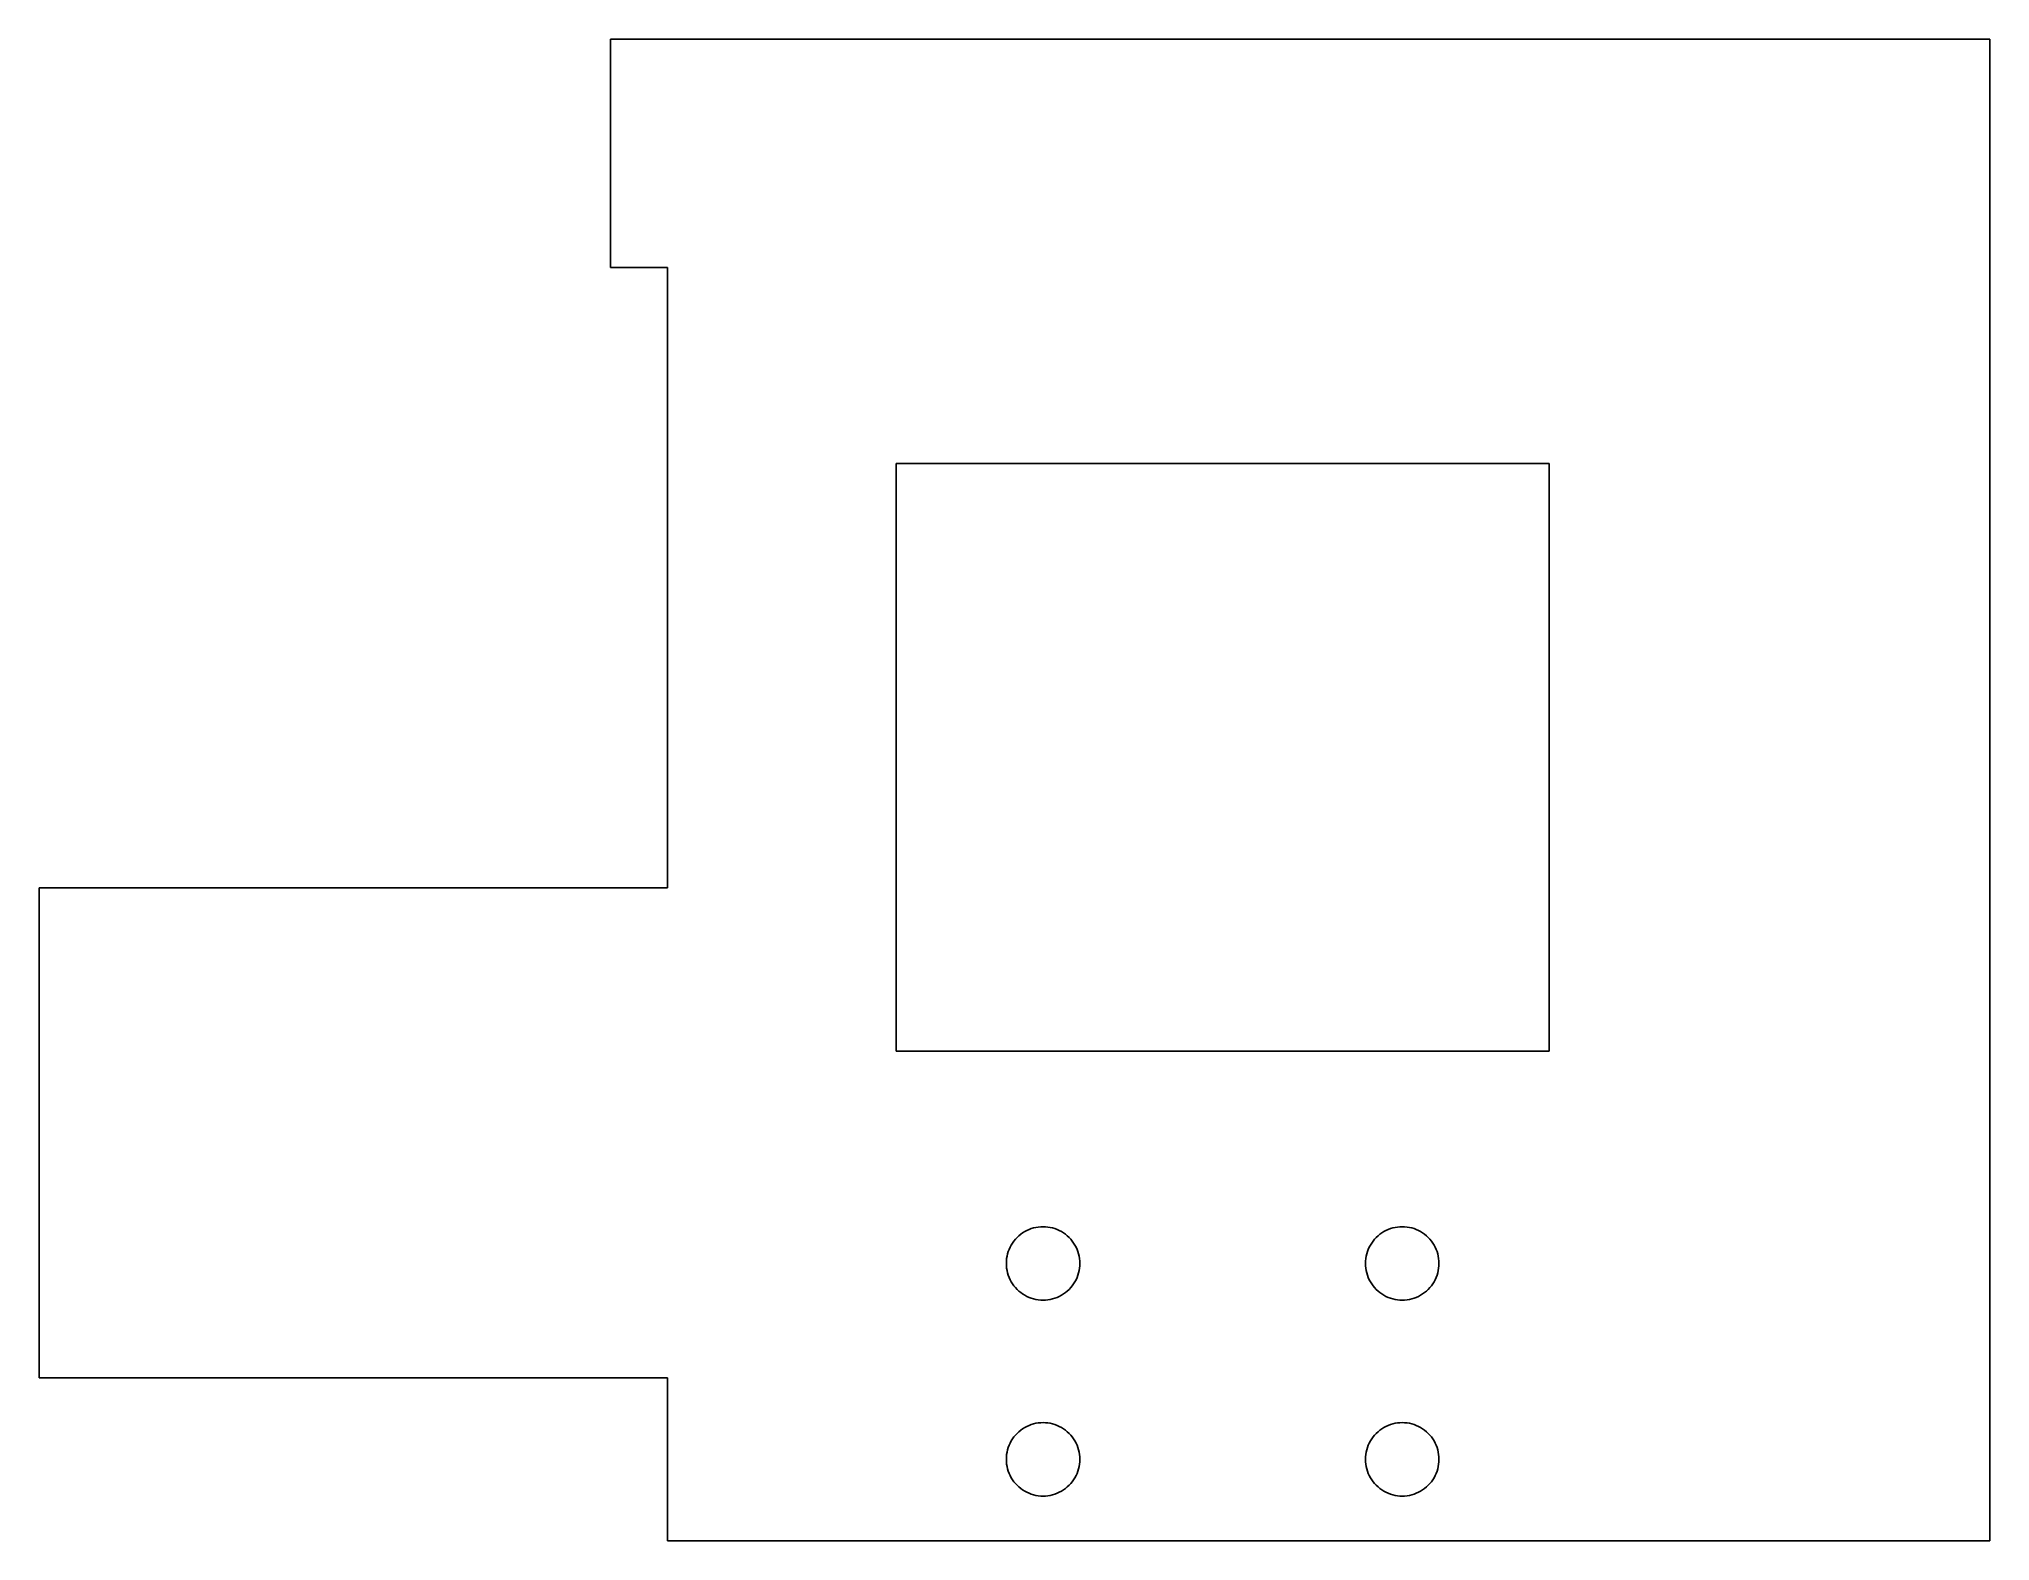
# Model space of a CAD drawing. Header units: metres. Extents: x -72 to 47, y -85 to 7.
import ezdxf

# ---------------------------------------------------------------- set-up
doc = ezdxf.new("R2010")
doc.units = ezdxf.units.M

msp = doc.modelspace()

# ---------------------------------------------------------------- linework, layer by layer
for p, q in [((47, 7), (-37.5, 7)), ((-37.5, 7), (-37.5, -7)), ((47, -85), (47, 7)), ((-37.5, -7), (-34, -7)), ((-34, -7), (-34, -45)), ((-20, -55), (-20, -19)), ((-20, -19), (20, -19)), ((20, -19), (20, -55)), ((-34, -45), (-72.5, -45)), ((-72.5, -45), (-72.5, -75)), ((20, -55), (-20, -55)), ((-13.018, -67.0048), (-12.9485, -66.875)), ((-12.9485, -66.875), (-12.8708, -66.75)), ((-12.8708, -66.75), (-12.785, -66.6303)), ((-12.785, -66.6303), (-12.6916, -66.5165)), ((-12.6916, -66.5165), (-12.591, -66.409)), ((-12.591, -66.409), (-12.4835, -66.3083)), ((-12.4835, -66.3083), (-12.3697, -66.215)), ((-12.3697, -66.215), (-12.25, -66.1292)), ((-12.25, -66.1292), (-12.125, -66.0514)), ((-12.125, -66.0514), (-11.9951, -65.982)), ((-11.9951, -65.982), (-11.861, -65.9213)), ((-11.861, -65.9213), (-11.7232, -65.8694)), ((-11.7232, -65.8694), (-11.5823, -65.8267)), ((-11.5823, -65.8267), (-11.4389, -65.7932)), ((-11.4389, -65.7932), (-11.2937, -65.7692)), ((-11.2937, -65.7692), (-11.1472, -65.7548)), ((-11.1472, -65.7548), (-11, -65.75)), ((-11, -65.75), (-10.8528, -65.7548)), ((-10.8528, -65.7548), (-10.7063, -65.7692)), ((-10.7063, -65.7692), (-10.561, -65.7932)), ((-10.561, -65.7932), (-10.4176, -65.8267)), ((-10.4176, -65.8267), (-10.2767, -65.8694)), ((-10.2767, -65.8694), (-10.139, -65.9213)), ((-10.139, -65.9213), (-10.0048, -65.982)), ((-10.0048, -65.982), (-9.875, -66.0514)), ((-9.875, -66.0514), (-9.74995, -66.1292)), ((-9.74995, -66.1292), (-9.63028, -66.215)), ((-9.63028, -66.215), (-9.51646, -66.3083)), ((-9.51646, -66.3083), (-9.409, -66.409)), ((-9.409, -66.409), (-9.30835, -66.5165)), ((-9.30835, -66.5165), (-9.21495, -66.6303)), ((-9.21495, -66.6303), (-9.12918, -66.75)), ((-9.12918, -66.75), (-9.05144, -66.875)), ((-9.05144, -66.875), (-8.98203, -67.0048)), ((8.98203, -67.0048), (9.05144, -66.875)), ((9.05144, -66.875), (9.12918, -66.75)), ((9.12918, -66.75), (9.21495, -66.6303)), ((9.21495, -66.6303), (9.30835, -66.5165)), ((9.30835, -66.5165), (9.409, -66.409)), ((9.409, -66.409), (9.51646, -66.3083)), ((9.51646, -66.3083), (9.63028, -66.215)), ((9.63028, -66.215), (9.74995, -66.1292)), ((9.74995, -66.1292), (9.875, -66.0514)), ((9.875, -66.0514), (10.0048, -65.982)), ((10.0048, -65.982), (10.139, -65.9213)), ((10.139, -65.9213), (10.2767, -65.8694)), ((10.2767, -65.8694), (10.4176, -65.8267)), ((10.4176, -65.8267), (10.561, -65.7932)), ((10.561, -65.7932), (10.7063, -65.7692)), ((10.7063, -65.7692), (10.8528, -65.7548)), ((10.8528, -65.7548), (11, -65.75)), ((11, -65.75), (11.1472, -65.7548)), ((11.1472, -65.7548), (11.2937, -65.7692)), ((11.2937, -65.7692), (11.4389, -65.7932)), ((11.4389, -65.7932), (11.5823, -65.8267)), ((11.5823, -65.8267), (11.7232, -65.8694)), ((11.7232, -65.8694), (11.861, -65.9213)), ((11.861, -65.9213), (11.9951, -65.982)), ((11.9951, -65.982), (12.125, -66.0514)), ((12.125, -66.0514), (12.25, -66.1292)), ((12.25, -66.1292), (12.3697, -66.215)), ((12.3697, -66.215), (12.4835, -66.3083)), ((12.4835, -66.3083), (12.591, -66.409)), ((12.591, -66.409), (12.6916, -66.5165)), ((12.6916, -66.5165), (12.785, -66.6303)), ((12.785, -66.6303), (12.8708, -66.75)), ((12.8708, -66.75), (12.9485, -66.875)), ((12.9485, -66.875), (13.018, -67.0048)), ((-13.25, -68), (-13.2452, -67.8528)), ((-13.2452, -68.1472), (-13.25, -68)), ((-13.2452, -67.8528), (-13.2307, -67.7063)), ((-13.2307, -67.7063), (-13.2068, -67.561)), ((-13.2068, -67.561), (-13.1733, -67.4176)), ((-13.1733, -67.4176), (-13.1306, -67.2767)), ((-13.1306, -67.2767), (-13.0787, -67.139)), ((-13.0787, -67.139), (-13.018, -67.0048)), ((-8.98203, -67.0048), (-8.92126, -67.139)), ((-8.92126, -67.139), (-8.8694, -67.2767)), ((-8.8694, -67.2767), (-8.82666, -67.4176)), ((-8.82666, -67.4176), (-8.79323, -67.561)), ((-8.79323, -67.561), (-8.76924, -67.7063)), ((-8.76924, -67.7063), (-8.75481, -67.8528)), ((-8.75481, -67.8528), (-8.75, -68)), ((-8.75, -68), (-8.75481, -68.1472)), ((8.75, -68), (8.75481, -67.8528)), ((8.75481, -68.1472), (8.75, -68)), ((8.75481, -67.8528), (8.76924, -67.7063)), ((8.76924, -67.7063), (8.79323, -67.561)), ((8.79323, -67.561), (8.82666, -67.4176)), ((8.82666, -67.4176), (8.8694, -67.2767)), ((8.8694, -67.2767), (8.92126, -67.139)), ((8.92126, -67.139), (8.98203, -67.0048)), ((13.018, -67.0048), (13.0787, -67.139)), ((13.0787, -67.139), (13.1306, -67.2767)), ((13.1306, -67.2767), (13.1733, -67.4176)), ((13.1733, -67.4176), (13.2068, -67.561)), ((13.2068, -67.561), (13.2307, -67.7063)), ((13.2307, -67.7063), (13.2452, -67.8528)), ((13.2452, -67.8528), (13.25, -68)), ((13.25, -68), (13.2452, -68.1472)), ((-13.2307, -68.2937), (-13.2452, -68.1472)), ((-13.2068, -68.4389), (-13.2307, -68.2937)), ((-13.1733, -68.5823), (-13.2068, -68.4389)), ((-13.1306, -68.7232), (-13.1733, -68.5823)), ((-13.0787, -68.861), (-13.1306, -68.7232)), ((-13.018, -68.9951), (-13.0787, -68.861)), ((-12.9485, -69.125), (-13.018, -68.9951)), ((-12.8708, -69.25), (-12.9485, -69.125)), ((-12.785, -69.3697), (-12.8708, -69.25)), ((-9.12918, -69.25), (-9.21495, -69.3697)), ((-9.05144, -69.125), (-9.12918, -69.25)), ((-8.98203, -68.9951), (-9.05144, -69.125)), ((-8.92126, -68.861), (-8.98203, -68.9951)), ((-8.8694, -68.7232), (-8.92126, -68.861)), ((-8.82666, -68.5823), (-8.8694, -68.7232)), ((-8.79323, -68.4389), (-8.82666, -68.5823)), ((-8.76924, -68.2937), (-8.79323, -68.4389)), ((-8.75481, -68.1472), (-8.76924, -68.2937)), ((8.76924, -68.2937), (8.75481, -68.1472)), ((8.79323, -68.4389), (8.76924, -68.2937)), ((8.82666, -68.5823), (8.79323, -68.4389)), ((8.8694, -68.7232), (8.82666, -68.5823)), ((8.92126, -68.861), (8.8694, -68.7232)), ((8.98203, -68.9951), (8.92126, -68.861)), ((9.05144, -69.125), (8.98203, -68.9951)), ((9.12918, -69.25), (9.05144, -69.125)), ((9.21495, -69.3697), (9.12918, -69.25)), ((12.8708, -69.25), (12.785, -69.3697)), ((12.9485, -69.125), (12.8708, -69.25)), ((13.018, -68.9951), (12.9485, -69.125)), ((13.0787, -68.861), (13.018, -68.9951)), ((13.1306, -68.7232), (13.0787, -68.861)), ((13.1733, -68.5823), (13.1306, -68.7232)), ((13.2068, -68.4389), (13.1733, -68.5823)), ((13.2307, -68.2937), (13.2068, -68.4389)), ((13.2452, -68.1472), (13.2307, -68.2937)), ((-12.6916, -69.4835), (-12.785, -69.3697)), ((-12.591, -69.591), (-12.6916, -69.4835)), ((-12.4835, -69.6916), (-12.591, -69.591)), ((-12.3697, -69.785), (-12.4835, -69.6916)), ((-12.25, -69.8708), (-12.3697, -69.785)), ((-12.125, -69.9485), (-12.25, -69.8708)), ((-11.9951, -70.018), (-12.125, -69.9485)), ((-11.861, -70.0787), (-11.9951, -70.018)), ((-11.7232, -70.1306), (-11.861, -70.0787)), ((-11.5823, -70.1733), (-11.7232, -70.1306)), ((-11.4389, -70.2068), (-11.5823, -70.1733)), ((-11.2937, -70.2307), (-11.4389, -70.2068)), ((-11.1472, -70.2452), (-11.2937, -70.2307)), ((-11, -70.25), (-11.1472, -70.2452)), ((-10.8528, -70.2452), (-11, -70.25)), ((-10.7063, -70.2307), (-10.8528, -70.2452)), ((-10.561, -70.2068), (-10.7063, -70.2307)), ((-10.4176, -70.1733), (-10.561, -70.2068)), ((-10.2767, -70.1306), (-10.4176, -70.1733)), ((-10.139, -70.0787), (-10.2767, -70.1306)), ((-10.0048, -70.018), (-10.139, -70.0787)), ((-9.875, -69.9485), (-10.0048, -70.018)), ((-9.74995, -69.8708), (-9.875, -69.9485)), ((-9.63028, -69.785), (-9.74995, -69.8708)), ((-9.51646, -69.6916), (-9.63028, -69.785)), ((-9.409, -69.591), (-9.51646, -69.6916)), ((-9.30835, -69.4835), (-9.409, -69.591)), ((-9.21495, -69.3697), (-9.30835, -69.4835)), ((9.30835, -69.4835), (9.21495, -69.3697)), ((9.409, -69.591), (9.30835, -69.4835)), ((9.51646, -69.6916), (9.409, -69.591)), ((9.63028, -69.785), (9.51646, -69.6916)), ((9.74995, -69.8708), (9.63028, -69.785)), ((9.875, -69.9485), (9.74995, -69.8708)), ((10.0048, -70.018), (9.875, -69.9485)), ((10.139, -70.0787), (10.0048, -70.018)), ((10.2767, -70.1306), (10.139, -70.0787)), ((10.4176, -70.1733), (10.2767, -70.1306)), ((10.561, -70.2068), (10.4176, -70.1733)), ((10.7063, -70.2307), (10.561, -70.2068)), ((10.8528, -70.2452), (10.7063, -70.2307)), ((11, -70.25), (10.8528, -70.2452)), ((11.1472, -70.2452), (11, -70.25)), ((11.2937, -70.2307), (11.1472, -70.2452)), ((11.4389, -70.2068), (11.2937, -70.2307)), ((11.5823, -70.1733), (11.4389, -70.2068)), ((11.7232, -70.1306), (11.5823, -70.1733)), ((11.861, -70.0787), (11.7232, -70.1306)), ((11.9951, -70.018), (11.861, -70.0787)), ((12.125, -69.9485), (11.9951, -70.018)), ((12.25, -69.8708), (12.125, -69.9485)), ((12.3697, -69.785), (12.25, -69.8708)), ((12.4835, -69.6916), (12.3697, -69.785)), ((12.591, -69.591), (12.4835, -69.6916)), ((12.6916, -69.4835), (12.591, -69.591)), ((12.785, -69.3697), (12.6916, -69.4835)), ((-72.5, -75), (-34, -75)), ((-34, -75), (-34, -85)), ((-12.9485, -78.875), (-12.8708, -78.75)), ((-12.8708, -78.75), (-12.785, -78.6303)), ((-12.785, -78.6303), (-12.6916, -78.5165)), ((-12.6916, -78.5165), (-12.591, -78.409)), ((-12.591, -78.409), (-12.4835, -78.3083)), ((-12.4835, -78.3083), (-12.3697, -78.215)), ((-12.3697, -78.215), (-12.25, -78.1292)), ((-12.25, -78.1292), (-12.125, -78.0514)), ((-12.125, -78.0514), (-11.9951, -77.982)), ((-11.9951, -77.982), (-11.861, -77.9213)), ((-11.861, -77.9213), (-11.7232, -77.8694)), ((-11.7232, -77.8694), (-11.5823, -77.8267)), ((-11.5823, -77.8267), (-11.4389, -77.7932)), ((-11.4389, -77.7932), (-11.2937, -77.7692)), ((-11.2937, -77.7692), (-11.1472, -77.7548)), ((-11.1472, -77.7548), (-11, -77.75)), ((-11, -77.75), (-10.8528, -77.7548)), ((-10.8528, -77.7548), (-10.7063, -77.7692)), ((-10.7063, -77.7692), (-10.561, -77.7932)), ((-10.561, -77.7932), (-10.4176, -77.8267)), ((-10.4176, -77.8267), (-10.2767, -77.8694)), ((-10.2767, -77.8694), (-10.139, -77.9213)), ((-10.139, -77.9213), (-10.0048, -77.982)), ((-10.0048, -77.982), (-9.875, -78.0514)), ((-9.875, -78.0514), (-9.74995, -78.1292)), ((-9.74995, -78.1292), (-9.63028, -78.215)), ((-9.63028, -78.215), (-9.51646, -78.3083)), ((-9.51646, -78.3083), (-9.409, -78.409)), ((-9.409, -78.409), (-9.30835, -78.5165)), ((-9.30835, -78.5165), (-9.21495, -78.6303)), ((-9.21495, -78.6303), (-9.12918, -78.75)), ((-9.12918, -78.75), (-9.05144, -78.875)), ((9.05144, -78.875), (9.12918, -78.75)), ((9.12918, -78.75), (9.21495, -78.6303)), ((9.21495, -78.6303), (9.30835, -78.5165)), ((9.30835, -78.5165), (9.409, -78.409)), ((9.409, -78.409), (9.51646, -78.3083)), ((9.51646, -78.3083), (9.63028, -78.215)), ((9.63028, -78.215), (9.74995, -78.1292)), ((9.74995, -78.1292), (9.875, -78.0514)), ((9.875, -78.0514), (10.0048, -77.982)), ((10.0048, -77.982), (10.139, -77.9213)), ((10.139, -77.9213), (10.2767, -77.8694)), ((10.2767, -77.8694), (10.4176, -77.8267)), ((10.4176, -77.8267), (10.561, -77.7932)), ((10.561, -77.7932), (10.7063, -77.7692)), ((10.7063, -77.7692), (10.8528, -77.7548)), ((10.8528, -77.7548), (11, -77.75)), ((11, -77.75), (11.1472, -77.7548)), ((11.1472, -77.7548), (11.2937, -77.7692)), ((11.2937, -77.7692), (11.4389, -77.7932)), ((11.4389, -77.7932), (11.5823, -77.8267)), ((11.5823, -77.8267), (11.7232, -77.8694)), ((11.7232, -77.8694), (11.861, -77.9213)), ((11.861, -77.9213), (11.9951, -77.982)), ((11.9951, -77.982), (12.125, -78.0514)), ((12.125, -78.0514), (12.25, -78.1292)), ((12.25, -78.1292), (12.3697, -78.215)), ((12.3697, -78.215), (12.4835, -78.3083)), ((12.4835, -78.3083), (12.591, -78.409)), ((12.591, -78.409), (12.6916, -78.5165)), ((12.6916, -78.5165), (12.785, -78.6303)), ((12.785, -78.6303), (12.8708, -78.75)), ((12.8708, -78.75), (12.9485, -78.875)), ((-13.25, -80), (-13.2452, -79.8528)), ((-13.2452, -80.1472), (-13.25, -80)), ((-13.2452, -79.8528), (-13.2307, -79.7063)), ((-13.2307, -79.7063), (-13.2068, -79.561)), ((-13.2068, -79.561), (-13.1733, -79.4176)), ((-13.1733, -79.4176), (-13.1306, -79.2767)), ((-13.1306, -79.2767), (-13.0787, -79.139)), ((-13.0787, -79.139), (-13.018, -79.0048)), ((-13.018, -79.0048), (-12.9485, -78.875)), ((-9.05144, -78.875), (-8.98203, -79.0048)), ((-8.98203, -79.0048), (-8.92126, -79.139)), ((-8.92126, -79.139), (-8.8694, -79.2767)), ((-8.8694, -79.2767), (-8.82666, -79.4176)), ((-8.82666, -79.4176), (-8.79323, -79.561)), ((-8.79323, -79.561), (-8.76924, -79.7063)), ((-8.76924, -79.7063), (-8.75481, -79.8528)), ((-8.75481, -79.8528), (-8.75, -80)), ((-8.75, -80), (-8.75481, -80.1472)), ((8.75, -80), (8.75481, -79.8528)), ((8.75481, -80.1472), (8.75, -80)), ((8.75481, -79.8528), (8.76924, -79.7063)), ((8.76924, -79.7063), (8.79323, -79.561)), ((8.79323, -79.561), (8.82666, -79.4176)), ((8.82666, -79.4176), (8.8694, -79.2767)), ((8.8694, -79.2767), (8.92126, -79.139)), ((8.92126, -79.139), (8.98203, -79.0048)), ((8.98203, -79.0048), (9.05144, -78.875)), ((12.9485, -78.875), (13.018, -79.0048)), ((13.018, -79.0048), (13.0787, -79.139)), ((13.0787, -79.139), (13.1306, -79.2767)), ((13.1306, -79.2767), (13.1733, -79.4176)), ((13.1733, -79.4176), (13.2068, -79.561)), ((13.2068, -79.561), (13.2307, -79.7063)), ((13.2307, -79.7063), (13.2452, -79.8528)), ((13.2452, -79.8528), (13.25, -80)), ((13.25, -80), (13.2452, -80.1472)), ((-13.2307, -80.2937), (-13.2452, -80.1472)), ((-13.2068, -80.4389), (-13.2307, -80.2937)), ((-13.1733, -80.5823), (-13.2068, -80.4389)), ((-13.1306, -80.7232), (-13.1733, -80.5823)), ((-13.0787, -80.861), (-13.1306, -80.7232)), ((-13.018, -80.9951), (-13.0787, -80.861)), ((-12.9485, -81.125), (-13.018, -80.9951)), ((-12.8708, -81.25), (-12.9485, -81.125)), ((-12.785, -81.3697), (-12.8708, -81.25)), ((-9.12918, -81.25), (-9.21495, -81.3697)), ((-9.05144, -81.125), (-9.12918, -81.25)), ((-8.98203, -80.9951), (-9.05144, -81.125)), ((-8.92126, -80.861), (-8.98203, -80.9951)), ((-8.8694, -80.7232), (-8.92126, -80.861)), ((-8.82666, -80.5823), (-8.8694, -80.7232)), ((-8.79323, -80.4389), (-8.82666, -80.5823)), ((-8.76924, -80.2937), (-8.79323, -80.4389)), ((-8.75481, -80.1472), (-8.76924, -80.2937)), ((8.76924, -80.2937), (8.75481, -80.1472)), ((8.79323, -80.4389), (8.76924, -80.2937)), ((8.82666, -80.5823), (8.79323, -80.4389)), ((8.8694, -80.7232), (8.82666, -80.5823)), ((8.92126, -80.861), (8.8694, -80.7232)), ((8.98203, -80.9951), (8.92126, -80.861)), ((9.05144, -81.125), (8.98203, -80.9951)), ((9.12918, -81.25), (9.05144, -81.125)), ((9.21495, -81.3697), (9.12918, -81.25)), ((12.8708, -81.25), (12.785, -81.3697)), ((12.9485, -81.125), (12.8708, -81.25)), ((13.018, -80.9951), (12.9485, -81.125)), ((13.0787, -80.861), (13.018, -80.9951)), ((13.1306, -80.7232), (13.0787, -80.861)), ((13.1733, -80.5823), (13.1306, -80.7232)), ((13.2068, -80.4389), (13.1733, -80.5823)), ((13.2307, -80.2937), (13.2068, -80.4389)), ((13.2452, -80.1472), (13.2307, -80.2937)), ((-12.6916, -81.4835), (-12.785, -81.3697)), ((-12.591, -81.591), (-12.6916, -81.4835)), ((-12.4835, -81.6916), (-12.591, -81.591)), ((-12.3697, -81.785), (-12.4835, -81.6916)), ((-12.25, -81.8708), (-12.3697, -81.785)), ((-12.125, -81.9485), (-12.25, -81.8708)), ((-11.9951, -82.018), (-12.125, -81.9485)), ((-11.861, -82.0787), (-11.9951, -82.018)), ((-11.7232, -82.1306), (-11.861, -82.0787)), ((-11.5823, -82.1733), (-11.7232, -82.1306)), ((-11.4389, -82.2068), (-11.5823, -82.1733)), ((-11.2937, -82.2307), (-11.4389, -82.2068)), ((-11.1472, -82.2452), (-11.2937, -82.2307)), ((-11, -82.25), (-11.1472, -82.2452)), ((-10.8528, -82.2452), (-11, -82.25)), ((-10.7063, -82.2307), (-10.8528, -82.2452)), ((-10.561, -82.2068), (-10.7063, -82.2307)), ((-10.4176, -82.1733), (-10.561, -82.2068)), ((-10.2767, -82.1306), (-10.4176, -82.1733)), ((-10.139, -82.0787), (-10.2767, -82.1306)), ((-10.0048, -82.018), (-10.139, -82.0787)), ((-9.875, -81.9485), (-10.0048, -82.018)), ((-9.74995, -81.8708), (-9.875, -81.9485)), ((-9.63028, -81.785), (-9.74995, -81.8708)), ((-9.51646, -81.6916), (-9.63028, -81.785)), ((-9.409, -81.591), (-9.51646, -81.6916)), ((-9.30835, -81.4835), (-9.409, -81.591)), ((-9.21495, -81.3697), (-9.30835, -81.4835)), ((9.30835, -81.4835), (9.21495, -81.3697)), ((9.409, -81.591), (9.30835, -81.4835)), ((9.51646, -81.6916), (9.409, -81.591)), ((9.63028, -81.785), (9.51646, -81.6916)), ((9.74995, -81.8708), (9.63028, -81.785)), ((9.875, -81.9485), (9.74995, -81.8708)), ((10.0048, -82.018), (9.875, -81.9485)), ((10.139, -82.0787), (10.0048, -82.018)), ((10.2767, -82.1306), (10.139, -82.0787)), ((10.4176, -82.1733), (10.2767, -82.1306)), ((10.561, -82.2068), (10.4176, -82.1733)), ((10.7063, -82.2307), (10.561, -82.2068)), ((10.8528, -82.2452), (10.7063, -82.2307)), ((11, -82.25), (10.8528, -82.2452)), ((11.1472, -82.2452), (11, -82.25)), ((11.2937, -82.2307), (11.1472, -82.2452)), ((11.4389, -82.2068), (11.2937, -82.2307)), ((11.5823, -82.1733), (11.4389, -82.2068)), ((11.7232, -82.1306), (11.5823, -82.1733)), ((11.861, -82.0787), (11.7232, -82.1306)), ((11.9951, -82.018), (11.861, -82.0787)), ((12.125, -81.9485), (11.9951, -82.018)), ((12.25, -81.8708), (12.125, -81.9485)), ((12.3697, -81.785), (12.25, -81.8708)), ((12.4835, -81.6916), (12.3697, -81.785)), ((12.591, -81.591), (12.4835, -81.6916)), ((12.6916, -81.4835), (12.591, -81.591)), ((12.785, -81.3697), (12.6916, -81.4835)), ((-34, -85), (47, -85))]:
    msp.add_line(p, q)

doc.saveas('drawing.dxf')
